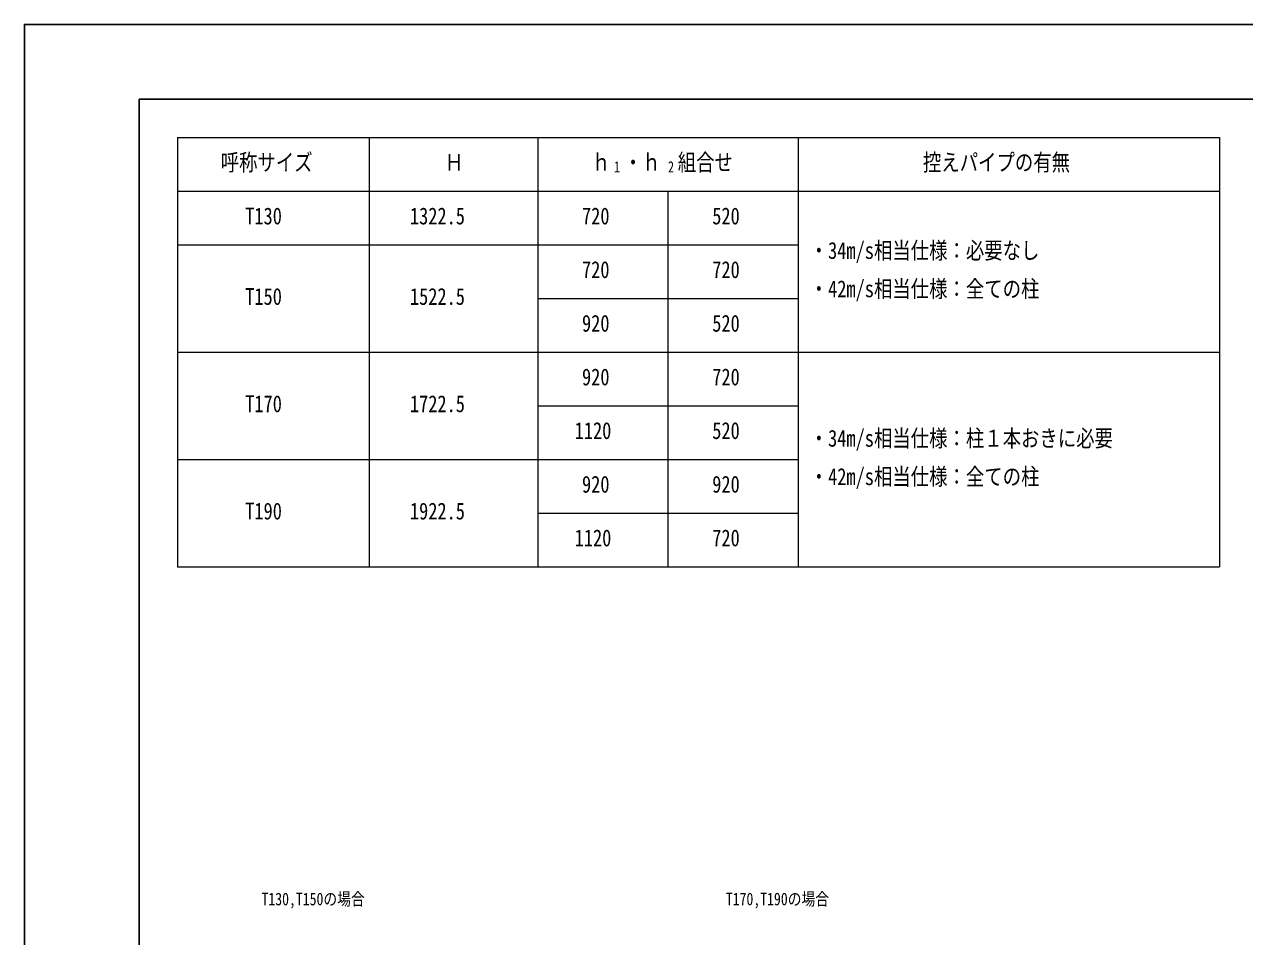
# Model space of a CAD drawing. Units: millimetres, scale not verified. Extents: x -4205 to 4205, y -2970 to 2970.
# Drawn here: x -4205 to -1020, y 590 to 2970 of the extents above; entities that cross this region are included whole.
import ezdxf
from ezdxf.enums import TextEntityAlignment as Align

# ---------------------------------------------------------------- set-up
doc = ezdxf.new("R2010")
doc.units = ezdxf.units.MM
doc.header["$LTSCALE"] = 12
doc.layers.add('0-1_TABLE1', color=7, linetype='Continuous', lineweight=18)
doc.layers.add('0-2_USER1', color=3, linetype='Continuous')
doc.layers.add('0-5_YKK_ZWAK', color=7, linetype='Continuous')
doc.styles.add('ＭＳ ゴシック', font='')
doc.styles.get('ＭＳ ゴシック').set_extended_font_data('MS Gothic')

msp = doc.modelspace()

# ---------------------------------------------------------------- linework, layer by layer
at = {"layer": '0-1_TABLE1'}
for p, q in [((-3804.98, 2675), (-1084.98, 2675)), ((-3804.98, 2675), (-3804.98, 1555)), ((-3304.98, 2675), (-3304.98, 1555)), ((-2864.98, 2675), (-2864.98, 1555)), ((-2184.98, 2675), (-2184.98, 1555)), ((-1084.98, 2675), (-1084.98, 1555)), ((-3804.98, 2535), (-1084.98, 2535)), ((-2524.98, 2535), (-2524.98, 1555)), ((-3804.98, 2395), (-2184.98, 2395)), ((-2864.98, 2255), (-2184.98, 2255)), ((-3804.98, 2115), (-1084.98, 2115)), ((-2864.98, 1975), (-2184.98, 1975)), ((-3804.98, 1835), (-2184.98, 1835)), ((-2864.98, 1695), (-2184.98, 1695)), ((-3804.98, 1555), (-1084.98, 1555))]:
    msp.add_line(p, q, dxfattribs=at)
at = {"layer": '0-5_YKK_ZWAK'}
for p in [(3895.02, 2775), (-3904.98, -2525)]:
    msp.add_line(p, (-3904.98, 2775), dxfattribs=at)
msp.add_lwpolyline([(-4205, -2970), (4205, -2970), (4205, 2970), (-4205, 2970)], close=True, dxfattribs=at)

# ---------------------------------------------------------------- texts
at = {"layer": '0-1_TABLE1', "style": 'ＭＳ ゴシック', "width": 0.8}
for s, height, p in [('呼称サイズ', 43.99, (-3692.58, 2575)), ('Ｈ', 43.99, (-3107.38, 2575)), ('ｈ', 43.99, (-2723.38, 2575)), ('1', 29.33, (-2665.78, 2575)), ('・ｈ', 43.99, (-2640.18, 2575)), ('2', 29.33, (-2524.98, 2575)), ('組合せ', 43.99, (-2499.38, 2575)), ('控えパイプの有無', 43.99, (-1859.44, 2575)), ('T130', 43.99, (-3628.58, 2435)), ('1322.5', 43.99, (-3198.58, 2435)), ('720', 43.99, (-2749.38, 2435)), ('520', 43.99, (-2409.38, 2435)), ('・34m/s相当仕様：必要なし', 43.99, (-2154.98, 2345)), ('720', 43.99, (-2749.38, 2295)), ('720', 43.99, (-2409.38, 2295)), ('・42m/s相当仕様：全ての柱', 43.99, (-2154.98, 2245)), ('T150', 43.99, (-3628.58, 2225)), ('1522.5', 43.99, (-3198.58, 2225)), ('920', 43.99, (-2749.38, 2155)), ('520', 43.99, (-2409.38, 2155)), ('920', 43.99, (-2749.38, 2015)), ('720', 43.99, (-2409.38, 2015)), ('T170', 43.99, (-3628.58, 1945)), ('1722.5', 43.99, (-3198.58, 1945)), ('1120', 43.99, (-2768.58, 1875)), ('520', 43.99, (-2409.38, 1875)), ('・34m/s相当仕様：柱１本おきに必要', 43.99, (-2154.98, 1855)), ('・42m/s相当仕様：全ての柱', 43.99, (-2154.98, 1755)), ('920', 43.99, (-2749.38, 1735)), ('920', 43.99, (-2409.38, 1735)), ('T190', 43.99, (-3628.58, 1665)), ('1922.5', 43.99, (-3198.58, 1665)), ('1120', 43.99, (-2768.58, 1595)), ('720', 43.99, (-2409.38, 1595))]:
    msp.add_text(s, height=height, dxfattribs=at).set_placement(p, align=Align.BOTTOM_LEFT)
at = {"layer": '0-2_USER1', "style": 'ＭＳ ゴシック', "width": 0.8}
for s, p in [('T130,T150の場合', (-3586.05, 661.64)), ('T170,T190の場合', (-2373.93, 661.64))]:
    msp.add_text(s, height=32.99, dxfattribs=at).set_placement(p, align=Align.BOTTOM_LEFT)

doc.saveas('drawing.dxf')
